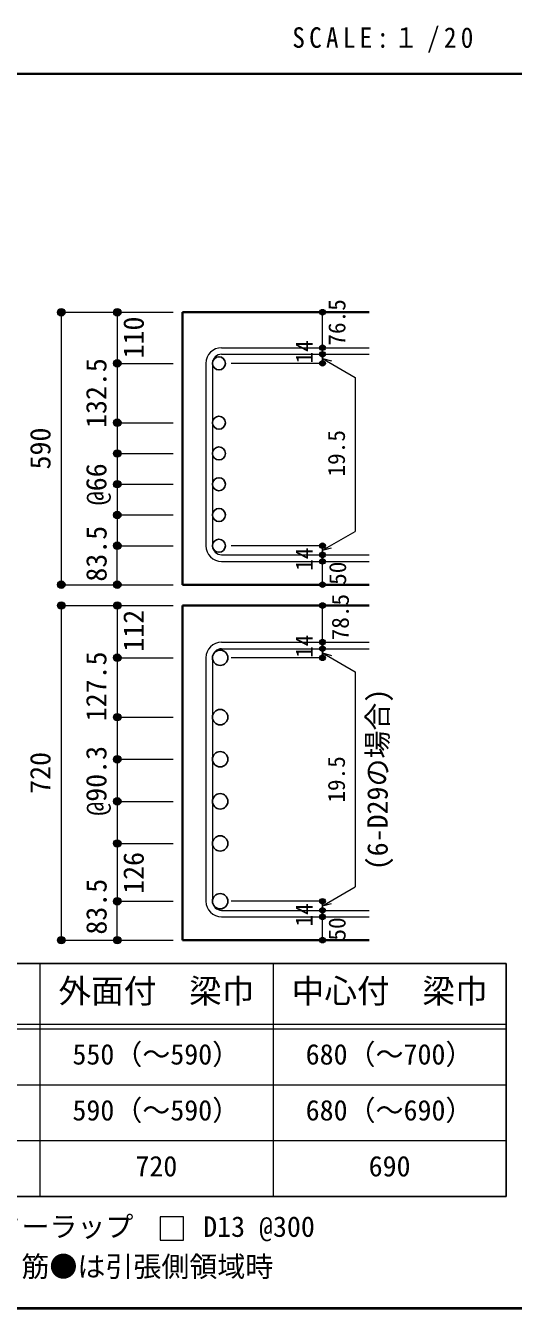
# Model space of a CAD drawing. Units: millimetres at full size, sheet at 1:20; some dimension numbers follow another scale. Extents: x -3982 to 3969, y -2797 to 2801.
# Drawn here: x 1377 to 2422, y -2797 to -45 of the extents above; entities that cross this region are included whole.
import ezdxf
from ezdxf.enums import TextEntityAlignment as Align

# ---------------------------------------------------------------- set-up
doc = ezdxf.new("R2010")
doc.units = ezdxf.units.MM
doc.header["$LTSCALE"] = 20
doc.header["$PDMODE"] = 32
doc.header["$PDSIZE"] = 12
for name, color, linetype, lineweight in [('6-1_躯体線', 2, 'Continuous', 35), ('6-5_梁主筋', 7, 'Continuous', 18), ('6-6_S.T.P.', 7, 'Continuous', 18), ('6-7_文字', 7, 'Continuous', 18), ('6-D_寸法', 4, 'Continuous', 9), ('6-E_枠', 7, 'Continuous', 18), ('F-0_枠', 6, 'Continuous', 40)]:
    doc.layers.add(name, color=color, linetype=linetype, lineweight=lineweight)
doc.styles.add('ＭＳ ゴシック', font='')
doc.styles.get('ＭＳ ゴシック').set_extended_font_data('MS Gothic')

msp = doc.modelspace()

# ---------------------------------------------------------------- linework, layer by layer
at = {"layer": '6-1_躯体線'}
for p, q in [((1712.96, -659.67), (2112.96, -659.67)), ((1712.96, -659.67), (1712.96, -1244.17)), ((1712.96, -1244.17), (2112.96, -1244.17)), ((1712.96, -1288.88), (2112.96, -1288.88)), ((1712.96, -1288.88), (1712.96, -2006.89)), ((1712.96, -2006.89), (2112.96, -2006.89))]:
    msp.add_line(p, q, dxfattribs=at)
at = {"layer": '6-5_梁主筋', "color": 3, "lineweight": 25}
for centre, radius in [((1790.96, -769.31), 14), ((1790.96, -896.67), 14), ((1790.96, -962.67), 14), ((1790.96, -1028.67), 14), ((1790.96, -1094.67), 14), ((1790.96, -1160.67), 14), ((1793.46, -1401), 16.5), ((1793.46, -1528.38), 16.5), ((1793.46, -1618.72), 16.5), ((1793.46, -1709.05), 16.5), ((1793.46, -1799.39), 16.5), ((1793.46, -1923.39), 16.5)]:
    msp.add_circle(centre, radius, dxfattribs=at)
at = {"layer": '6-6_S.T.P.'}
for p, q in [((1796.46, -735.81), (2112.96, -735.81)), ((1762.96, -769.31), (1762.96, -1160.67)), ((1776.96, -769.31), (1776.96, -1160.67)), ((1796.46, -749.81), (2112.96, -749.81)), ((1796.46, -1180.17), (2112.96, -1180.17)), ((1796.46, -1194.17), (2112.96, -1194.17)), ((1796.46, -1367.5), (2112.96, -1367.5)), ((1762.96, -1401), (1762.96, -1923.39)), ((1776.96, -1401), (1776.96, -1923.39)), ((1796.46, -1381.5), (2112.96, -1381.5)), ((1796.46, -1942.89), (2112.96, -1942.89)), ((1796.46, -1956.89), (2112.96, -1956.89))]:
    msp.add_line(p, q, dxfattribs=at)
for centre, radius, start, end in [((1796.46, -769.31), 33.5, 90, 180), ((1796.46, -769.31), 19.5, 90, 180), ((1796.46, -1160.67), 33.5, 180, 270), ((1796.46, -1160.67), 19.5, 180, 270), ((1796.46, -1401), 33.5, 90, 180), ((1796.46, -1401), 19.5, 90, 180), ((1796.46, -1923.39), 33.5, 180, 270), ((1796.46, -1923.39), 19.5, 180, 270)]:
    msp.add_arc(centre, radius, start, end, dxfattribs=at)
at = {"layer": '6-7_文字'}
msp.add_lwpolyline([(1665.05, -2650.3), (1715.05, -2650.3), (1715.05, -2600.3), (1665.05, -2600.3)], close=True, dxfattribs=at)
at = {"layer": '6-D_寸法'}
for p, q in [((1452.96, -659.67), (1452.96, -1244.17)), ((1572.96, -659.67), (1572.96, -769.31)), ((2012.96, -735.23), (2012.96, -659.67)), ((2012.96, -749.81), (2012.96, -735.81)), ((1572.96, -769.31), (1692.96, -769.31)), ((1572.96, -769.31), (1572.96, -896.67)), ((2012.96, -769.31), (1816.87, -769.31)), ((2012.96, -758.98), (2083.02, -799.43)), ((2012.96, -758.98), (2032.28, -764.16)), ((2083.02, -799.43), (2083.02, -1129.97)), ((1572.96, -896.67), (1692.96, -896.67)), ((1572.96, -896.67), (1572.96, -962.67)), ((1572.96, -962.67), (1692.96, -962.67)), ((1572.96, -962.67), (1572.96, -1028.67)), ((1572.96, -1028.67), (1692.96, -1028.67)), ((1572.96, -1028.67), (1572.96, -1094.67)), ((1572.96, -1094.67), (1692.96, -1094.67)), ((1572.96, -1094.67), (1572.96, -1160.67)), ((2012.96, -1170.42), (2083.02, -1129.97)), ((1572.96, -1160.67), (1692.96, -1160.67)), ((1572.96, -1244.17), (1572.96, -1160.67)), ((2012.96, -1160.67), (1816.87, -1160.67)), ((2012.96, -1180.17), (2012.96, -1160.67)), ((2012.96, -1170.42), (2032.28, -1165.25)), ((2012.96, -1194.17), (2012.96, -1180.17)), ((2012.96, -1244.17), (2012.96, -1194.17)), ((1452.96, -1244.17), (1562.82, -1244.17)), ((1452.96, -1244.17), (1572.96, -1244.17)), ((1572.96, -1244.17), (1692.96, -1244.17)), ((1452.96, -1288.88), (1452.96, -2006.89)), ((1572.96, -1288.88), (1572.96, -1401)), ((2012.96, -1366.92), (2012.96, -1288.88)), ((2012.96, -1381.5), (2012.96, -1367.5)), ((1572.96, -1401), (1692.96, -1401)), ((1572.96, -1401), (1572.96, -1528.38)), ((2012.96, -1401), (1816.87, -1401)), ((2012.96, -1390.67), (2083.02, -1431.12)), ((2012.96, -1390.67), (2032.28, -1395.85)), ((2083.02, -1431.12), (2083.02, -1892.69)), ((1572.96, -1528.38), (1692.96, -1528.38)), ((1572.96, -1528.38), (1572.96, -1618.72)), ((1572.96, -1618.72), (1692.96, -1618.72)), ((1572.96, -1618.72), (1572.96, -1709.05)), ((1572.96, -1709.05), (1692.96, -1709.05)), ((1572.96, -1709.05), (1572.96, -1799.39)), ((1572.96, -1799.39), (1692.96, -1799.39)), ((1572.96, -1799.39), (1572.96, -1923.39)), ((2012.96, -1933.14), (2083.02, -1892.69)), ((1572.96, -1923.39), (1692.96, -1923.39)), ((1572.96, -2006.89), (1572.96, -1923.39)), ((2012.96, -1923.39), (1816.87, -1923.39)), ((2012.96, -1942.89), (2012.96, -1923.39)), ((2012.96, -1933.14), (2032.28, -1927.96)), ((2012.96, -1956.89), (2012.96, -1942.89)), ((2012.96, -2006.89), (2012.96, -1956.89)), ((1452.96, -2006.89), (1562.82, -2006.89)), ((1452.96, -2006.89), (1572.96, -2006.89)), ((1572.96, -2006.89), (1692.96, -2006.89))]:
    msp.add_line(p, q, dxfattribs=at)
for points in [[(1452.96, -659.67), (1572.96, -659.67), (1692.96, -659.67)], [(2012.96, -749.23), (2012.96, -769.31), (2012.96, -749.23)], [(1452.96, -1288.88), (1572.96, -1288.88), (1692.96, -1288.88)], [(2012.96, -1380.92), (2012.96, -1401), (2012.96, -1380.92)]]:
    msp.add_lwpolyline(points, dxfattribs=at)
for centre, radius in [((1452.96, -659.67), 8), ((1452.96, -659.67), 7.2), ((1452.96, -659.67), 6.4), ((1452.96, -659.67), 5.6), ((1452.96, -659.67), 4.8), ((1452.96, -659.67), 4), ((1452.96, -659.67), 3.2), ((1452.96, -659.67), 2.4), ((1452.96, -659.67), 1.6), ((1452.96, -659.67), 0.8), ((1572.96, -659.67), 8), ((1572.96, -659.67), 7.2), ((1572.96, -659.67), 6.4), ((1572.96, -659.67), 5.6), ((1572.96, -659.67), 4.8), ((1572.96, -659.67), 4), ((1572.96, -659.67), 3.2), ((1572.96, -659.67), 2.4), ((1572.96, -659.67), 1.6), ((1572.96, -659.67), 0.8), ((2012.96, -659.67), 4), ((2012.96, -659.67), 3.6), ((2012.96, -659.67), 3.2), ((2012.96, -659.67), 2.8), ((2012.96, -659.67), 2.4), ((2012.96, -659.67), 2), ((2012.96, -659.67), 1.6), ((2012.96, -659.67), 1.2), ((2012.96, -659.67), 0.8), ((2012.96, -659.67), 0.4), ((2012.96, -735.81), 4), ((2012.96, -735.81), 3.6), ((2012.96, -735.81), 3.2), ((2012.96, -735.81), 2.8), ((2012.96, -735.81), 2.4), ((2012.96, -735.81), 2), ((2012.96, -735.81), 1.6), ((2012.96, -735.81), 1.2), ((2012.96, -735.81), 0.8), ((2012.96, -735.81), 0.4), ((1572.96, -769.31), 8), ((1572.96, -769.31), 7.2), ((1572.96, -769.31), 6.4), ((1572.96, -769.31), 5.6), ((1572.96, -769.31), 4.8), ((1572.96, -769.31), 4), ((1572.96, -769.31), 3.2), ((1572.96, -769.31), 2.4), ((1572.96, -769.31), 1.6), ((1572.96, -769.31), 0.8), ((2012.96, -749.81), 4), ((2012.96, -769.31), 4), ((2012.96, -749.81), 3.6), ((2012.96, -769.31), 3.6), ((2012.96, -749.81), 3.2), ((2012.96, -769.31), 3.2), ((2012.96, -749.81), 2.8), ((2012.96, -769.31), 2.8), ((2012.96, -749.81), 2.4), ((2012.96, -769.31), 2.4), ((2012.96, -749.81), 2), ((2012.96, -769.31), 2), ((2012.96, -749.81), 1.6), ((2012.96, -769.31), 1.6), ((2012.96, -749.81), 1.2), ((2012.96, -769.31), 1.2), ((2012.96, -749.81), 0.8), ((2012.96, -769.31), 0.8), ((2012.96, -749.81), 0.4), ((2012.96, -769.31), 0.4), ((1572.96, -896.67), 8), ((1572.96, -896.67), 7.2), ((1572.96, -896.67), 6.4), ((1572.96, -896.67), 5.6), ((1572.96, -896.67), 4.8), ((1572.96, -896.67), 4), ((1572.96, -896.67), 3.2), ((1572.96, -896.67), 2.4), ((1572.96, -896.67), 1.6), ((1572.96, -896.67), 0.8), ((1572.96, -962.67), 8), ((1572.96, -962.67), 7.2), ((1572.96, -962.67), 6.4), ((1572.96, -962.67), 5.6), ((1572.96, -962.67), 4.8), ((1572.96, -962.67), 4), ((1572.96, -962.67), 3.2), ((1572.96, -962.67), 2.4), ((1572.96, -962.67), 1.6), ((1572.96, -962.67), 0.8), ((1572.96, -1028.67), 8), ((1572.96, -1028.67), 7.2), ((1572.96, -1028.67), 6.4), ((1572.96, -1028.67), 5.6), ((1572.96, -1028.67), 4.8), ((1572.96, -1028.67), 4), ((1572.96, -1028.67), 3.2), ((1572.96, -1028.67), 2.4), ((1572.96, -1028.67), 1.6), ((1572.96, -1028.67), 0.8), ((1572.96, -1094.67), 8), ((1572.96, -1094.67), 7.2), ((1572.96, -1094.67), 6.4), ((1572.96, -1094.67), 5.6), ((1572.96, -1094.67), 4.8), ((1572.96, -1094.67), 4), ((1572.96, -1094.67), 3.2), ((1572.96, -1094.67), 2.4), ((1572.96, -1094.67), 1.6), ((1572.96, -1094.67), 0.8), ((1572.96, -1160.67), 8), ((1572.96, -1160.67), 7.2), ((1572.96, -1160.67), 6.4), ((1572.96, -1160.67), 5.6), ((1572.96, -1160.67), 4.8), ((1572.96, -1160.67), 4), ((1572.96, -1160.67), 3.2), ((1572.96, -1160.67), 2.4), ((1572.96, -1160.67), 1.6), ((1572.96, -1160.67), 0.8), ((2012.96, -1160.67), 4), ((2012.96, -1180.17), 4), ((2012.96, -1160.67), 3.6), ((2012.96, -1180.17), 3.6), ((2012.96, -1160.67), 3.2), ((2012.96, -1180.17), 3.2), ((2012.96, -1160.67), 2.8), ((2012.96, -1180.17), 2.8), ((2012.96, -1160.67), 2.4), ((2012.96, -1180.17), 2.4), ((2012.96, -1160.67), 2), ((2012.96, -1180.17), 2), ((2012.96, -1160.67), 1.6), ((2012.96, -1180.17), 1.6), ((2012.96, -1160.67), 1.2), ((2012.96, -1180.17), 1.2), ((2012.96, -1160.67), 0.8), ((2012.96, -1180.17), 0.8), ((2012.96, -1160.67), 0.4), ((2012.96, -1180.17), 0.4), ((2012.96, -1194.17), 4), ((2012.96, -1194.17), 3.6), ((2012.96, -1194.17), 3.2), ((2012.96, -1194.17), 2.8), ((2012.96, -1194.17), 2.4), ((2012.96, -1194.17), 2), ((2012.96, -1194.17), 1.6), ((2012.96, -1194.17), 1.2), ((2012.96, -1194.17), 0.8), ((2012.96, -1194.17), 0.4), ((1452.96, -1244.17), 8), ((1452.96, -1244.17), 7.2), ((1452.96, -1244.17), 6.4), ((1572.96, -1244.17), 8), ((1572.96, -1244.17), 7.2), ((1572.96, -1244.17), 6.4), ((1452.96, -1244.17), 5.6), ((1452.96, -1244.17), 4.8), ((1452.96, -1244.17), 4), ((1452.96, -1244.17), 3.2), ((1452.96, -1244.17), 2.4), ((1452.96, -1244.17), 1.6), ((1452.96, -1244.17), 0.8), ((1572.96, -1244.17), 5.6), ((1572.96, -1244.17), 4.8), ((1572.96, -1244.17), 4), ((1572.96, -1244.17), 3.2), ((1572.96, -1244.17), 2.4), ((1572.96, -1244.17), 1.6), ((1572.96, -1244.17), 0.8), ((2012.96, -1244.17), 4), ((2012.96, -1244.17), 3.6), ((2012.96, -1244.17), 3.2), ((2012.96, -1244.17), 2.8), ((2012.96, -1244.17), 2.4), ((2012.96, -1244.17), 2), ((2012.96, -1244.17), 1.6), ((2012.96, -1244.17), 1.2), ((2012.96, -1244.17), 0.8), ((2012.96, -1244.17), 0.4), ((1452.96, -1288.88), 8), ((1452.96, -1288.88), 7.2), ((1452.96, -1288.88), 6.4), ((1452.96, -1288.88), 5.6), ((1452.96, -1288.88), 4.8), ((1452.96, -1288.88), 4), ((1452.96, -1288.88), 3.2), ((1452.96, -1288.88), 2.4), ((1452.96, -1288.88), 1.6), ((1452.96, -1288.88), 0.8), ((1572.96, -1288.88), 8), ((1572.96, -1288.88), 7.2), ((1572.96, -1288.88), 6.4), ((1572.96, -1288.88), 5.6), ((1572.96, -1288.88), 4.8), ((1572.96, -1288.88), 4), ((1572.96, -1288.88), 3.2), ((1572.96, -1288.88), 2.4), ((1572.96, -1288.88), 1.6), ((1572.96, -1288.88), 0.8), ((2012.96, -1288.88), 4), ((2012.96, -1288.88), 3.6), ((2012.96, -1288.88), 3.2), ((2012.96, -1288.88), 2.8), ((2012.96, -1288.88), 2.4), ((2012.96, -1288.88), 2), ((2012.96, -1288.88), 1.6), ((2012.96, -1288.88), 1.2), ((2012.96, -1288.88), 0.8), ((2012.96, -1288.88), 0.4), ((2012.96, -1367.5), 4), ((2012.96, -1367.5), 3.6), ((2012.96, -1367.5), 3.2), ((2012.96, -1367.5), 2.8), ((2012.96, -1367.5), 2.4), ((2012.96, -1367.5), 2), ((2012.96, -1367.5), 1.6), ((2012.96, -1367.5), 1.2), ((2012.96, -1367.5), 0.8), ((2012.96, -1367.5), 0.4), ((1572.96, -1401), 8), ((1572.96, -1401), 7.2), ((1572.96, -1401), 6.4), ((1572.96, -1401), 5.6), ((1572.96, -1401), 4.8), ((1572.96, -1401), 4), ((1572.96, -1401), 3.2), ((1572.96, -1401), 2.4), ((1572.96, -1401), 1.6), ((1572.96, -1401), 0.8), ((2012.96, -1381.5), 4), ((2012.96, -1401), 4), ((2012.96, -1381.5), 3.6), ((2012.96, -1401), 3.6), ((2012.96, -1381.5), 3.2), ((2012.96, -1401), 3.2), ((2012.96, -1381.5), 2.8), ((2012.96, -1401), 2.8), ((2012.96, -1381.5), 2.4), ((2012.96, -1401), 2.4), ((2012.96, -1381.5), 2), ((2012.96, -1401), 2), ((2012.96, -1381.5), 1.6), ((2012.96, -1401), 1.6), ((2012.96, -1381.5), 1.2), ((2012.96, -1401), 1.2), ((2012.96, -1381.5), 0.8), ((2012.96, -1401), 0.8), ((2012.96, -1381.5), 0.4), ((2012.96, -1401), 0.4), ((1572.96, -1528.38), 8), ((1572.96, -1528.38), 7.2), ((1572.96, -1528.38), 6.4), ((1572.96, -1528.38), 5.6), ((1572.96, -1528.38), 4.8), ((1572.96, -1528.38), 4), ((1572.96, -1528.38), 3.2), ((1572.96, -1528.38), 2.4), ((1572.96, -1528.38), 1.6), ((1572.96, -1528.38), 0.8), ((1572.96, -1618.72), 8), ((1572.96, -1618.72), 7.2), ((1572.96, -1618.72), 6.4), ((1572.96, -1618.72), 5.6), ((1572.96, -1618.72), 4.8), ((1572.96, -1618.72), 4), ((1572.96, -1618.72), 3.2), ((1572.96, -1618.72), 2.4), ((1572.96, -1618.72), 1.6), ((1572.96, -1618.72), 0.8), ((1572.96, -1709.05), 8), ((1572.96, -1709.05), 7.2), ((1572.96, -1709.05), 6.4), ((1572.96, -1709.05), 5.6), ((1572.96, -1709.05), 4.8), ((1572.96, -1709.05), 4), ((1572.96, -1709.05), 3.2), ((1572.96, -1709.05), 2.4), ((1572.96, -1709.05), 1.6), ((1572.96, -1709.05), 0.8), ((1572.96, -1799.39), 8), ((1572.96, -1799.39), 7.2), ((1572.96, -1799.39), 6.4), ((1572.96, -1799.39), 5.6), ((1572.96, -1799.39), 4.8), ((1572.96, -1799.39), 4), ((1572.96, -1799.39), 3.2), ((1572.96, -1799.39), 2.4), ((1572.96, -1799.39), 1.6), ((1572.96, -1799.39), 0.8), ((1572.96, -1923.39), 8), ((1572.96, -1923.39), 7.2), ((1572.96, -1923.39), 6.4), ((1572.96, -1923.39), 5.6), ((1572.96, -1923.39), 4.8), ((1572.96, -1923.39), 4), ((1572.96, -1923.39), 3.2), ((1572.96, -1923.39), 2.4), ((1572.96, -1923.39), 1.6), ((1572.96, -1923.39), 0.8), ((2012.96, -1923.39), 4), ((2012.96, -1923.39), 3.6), ((2012.96, -1923.39), 3.2), ((2012.96, -1923.39), 2.8), ((2012.96, -1923.39), 2.4), ((2012.96, -1923.39), 2), ((2012.96, -1923.39), 1.6), ((2012.96, -1923.39), 1.2), ((2012.96, -1923.39), 0.8), ((2012.96, -1923.39), 0.4), ((2012.96, -1942.89), 4), ((2012.96, -1956.89), 4), ((2012.96, -1942.89), 3.6), ((2012.96, -1956.89), 3.6), ((2012.96, -1942.89), 3.2), ((2012.96, -1956.89), 3.2), ((2012.96, -1942.89), 2.8), ((2012.96, -1942.89), 2.4), ((2012.96, -1942.89), 2), ((2012.96, -1942.89), 1.6), ((2012.96, -1942.89), 1.2), ((2012.96, -1942.89), 0.8), ((2012.96, -1942.89), 0.4), ((2012.96, -1956.89), 2.8), ((2012.96, -1956.89), 2.4), ((2012.96, -1956.89), 2), ((2012.96, -1956.89), 1.6), ((2012.96, -1956.89), 1.2), ((2012.96, -1956.89), 0.8), ((2012.96, -1956.89), 0.4), ((1452.96, -2006.89), 8), ((1452.96, -2006.89), 7.2), ((1452.96, -2006.89), 6.4), ((1452.96, -2006.89), 5.6), ((1452.96, -2006.89), 4.8), ((1452.96, -2006.89), 4), ((1452.96, -2006.89), 3.2), ((1452.96, -2006.89), 2.4), ((1452.96, -2006.89), 1.6), ((1452.96, -2006.89), 0.8), ((1572.96, -2006.89), 8), ((1572.96, -2006.89), 7.2), ((1572.96, -2006.89), 6.4), ((1572.96, -2006.89), 5.6), ((1572.96, -2006.89), 4.8), ((1572.96, -2006.89), 4), ((1572.96, -2006.89), 3.2), ((1572.96, -2006.89), 2.4), ((1572.96, -2006.89), 1.6), ((1572.96, -2006.89), 0.8), ((2012.96, -2006.89), 4), ((2012.96, -2006.89), 3.6), ((2012.96, -2006.89), 3.2), ((2012.96, -2006.89), 2.8), ((2012.96, -2006.89), 2.4), ((2012.96, -2006.89), 2), ((2012.96, -2006.89), 1.6), ((2012.96, -2006.89), 1.2), ((2012.96, -2006.89), 0.8), ((2012.96, -2006.89), 0.4)]:
    msp.add_circle(centre, radius, dxfattribs=at)
at = {"layer": '6-D_寸法', "color": 7}
for p in [(1452.96, -659.67), (1572.96, -659.67), (2012.96, -659.67), (2012.96, -735.81), (1572.96, -769.31), (2012.96, -749.81), (2012.96, -769.31), (1572.96, -896.67), (1572.96, -962.67), (1572.96, -1028.67), (1572.96, -1094.67), (1572.96, -1160.67), (1572.96, -1160.67), (2012.96, -1160.67), (2012.96, -1180.17), (2012.96, -1194.17), (1452.96, -1244.17), (1572.96, -1244.17), (2012.96, -1244.17), (1452.96, -1288.88), (1572.96, -1288.88), (2012.96, -1288.88), (2012.96, -1367.5), (2012.96, -1381.5), (1572.96, -1401), (2012.96, -1401), (1572.96, -1528.38), (1572.96, -1618.72), (1572.96, -1709.05), (1572.96, -1799.39), (1572.96, -1923.39), (1572.96, -1923.39), (2012.96, -1923.39), (2012.96, -1942.89), (2012.96, -1956.89), (1452.96, -2006.89), (1572.96, -2006.89), (2012.96, -2006.89)]:
    msp.add_point(p, dxfattribs=at)
at = {"layer": '6-E_枠', "color": 3, "lineweight": 25}
for p, q in [((965.14, -2056.95), (2406.83, -2056.95)), ((2406.83, -2056.95), (2406.83, -2556.95)), ((965.14, -2556.95), (2406.83, -2556.95))]:
    msp.add_line(p, q, dxfattribs=at)
at = {"layer": '6-E_枠'}
for p, q in [((1406.83, -2056.95), (1406.83, -2556.95)), ((1906.83, -2056.95), (1906.83, -2556.95)), ((965.14, -2186.95), (2406.83, -2186.95)), ((965.14, -2196.95), (2406.83, -2196.95)), ((965.14, -2316.95), (2406.83, -2316.95)), ((965.14, -2436.95), (2406.83, -2436.95))]:
    msp.add_line(p, q, dxfattribs=at)
at = {"layer": 'F-0_枠', "color": 2, "lineweight": 35}
msp.add_line((-3981.92, -148.03), (2482.4, -148.03), dxfattribs=at)
at = {"layer": 'F-0_枠'}
msp.add_line((3969.4, -2796.83), (-3981.92, -2796.83), dxfattribs=at)

# ---------------------------------------------------------------- texts
at = {"layer": '6-7_文字', "style": 'ＭＳ ゴシック'}
msp.add_text('(6-D29の場合)', height=43.99, rotation=90, dxfattribs=at).set_placement((2165.81, -1856.9), align=Align.BOTTOM_LEFT)
at = {"layer": '6-7_文字', "color": 2, "style": 'ＭＳ ゴシック'}
for s, p in [('外面付\u3000梁巾', (1446.83, -2156.95)), ('中心付\u3000梁巾', (1946.83, -2156.95))]:
    msp.add_text(s, height=51.32, dxfattribs=at).set_placement(p, align=Align.BOTTOM_LEFT)
at = {"layer": '6-7_文字', "style": 'ＭＳ ゴシック'}
for s, p in [('550（～590）', (1476.83, -2286.95)), ('680（～700）', (1976.83, -2286.95)), ('590（～590）', (1476.83, -2406.95)), ('680（～690）', (1976.83, -2406.95)), ('720', (1611.83, -2526.95)), ('690', (2111.83, -2526.95)), ('※ 基礎梁スターラップ     D13 @300', (977.51, -2656.67)), ('※ 柱型立上り筋●は引張側領域時', (977.51, -2742.34))]:
    msp.add_text(s, height=43.99, dxfattribs=at).set_placement(p, align=Align.BOTTOM_LEFT)
at = {"layer": '6-7_文字', "color": 2, "insert": (1948.17, -103.03), "char_height": 43.99, "attachment_point": 7, "style": 'ＭＳ ゴシック'}
msp.add_mtext('\\T1.34;\\W0.9;SCALE:１/20', dxfattribs=at)
at = {"layer": '6-D_寸法', "style": 'ＭＳ ゴシック'}
for s, height, p in [('76.5', 36.66, (2073.02, -731.38)), ('110', 43.99, (1642.96, -758.74)), ('14', 36.66, (2002.96, -769.7)), ('132.5', 43.99, (1562.96, -907.99)), ('590', 43.99, (1442.96, -996.92)), ('19.5', 36.66, (2071.94, -1012.14)), ('@66', 43.99, (1562.96, -1073.67)), ('83.5', 43.99, (1563.27, -1237.68)), ('14', 36.66, (2002.8, -1214.51)), ('50', 36.66, (2074.51, -1244.62)), ('78.5', 36.66, (2080.31, -1363.74)), ('112', 43.99, (1642.96, -1387.95)), ('14', 36.66, (2002.96, -1401.38)), ('127.5', 43.99, (1562.96, -1537.2)), ('@90.3', 43.99, (1562.96, -1739.89)), ('720', 43.99, (1442.96, -1692.89)), ('19.5', 36.66, (2071.94, -1711.9)), ('126', 43.99, (1642.96, -1907.39)), ('83.5', 43.99, (1563.27, -1994.96)), ('14', 36.66, (2002.56, -1977.57)), ('50', 36.66, (2073.36, -2007.77))]:
    msp.add_text(s, height=height, rotation=90, dxfattribs=at).set_placement(p, align=Align.BOTTOM_LEFT)

doc.saveas('drawing.dxf')
